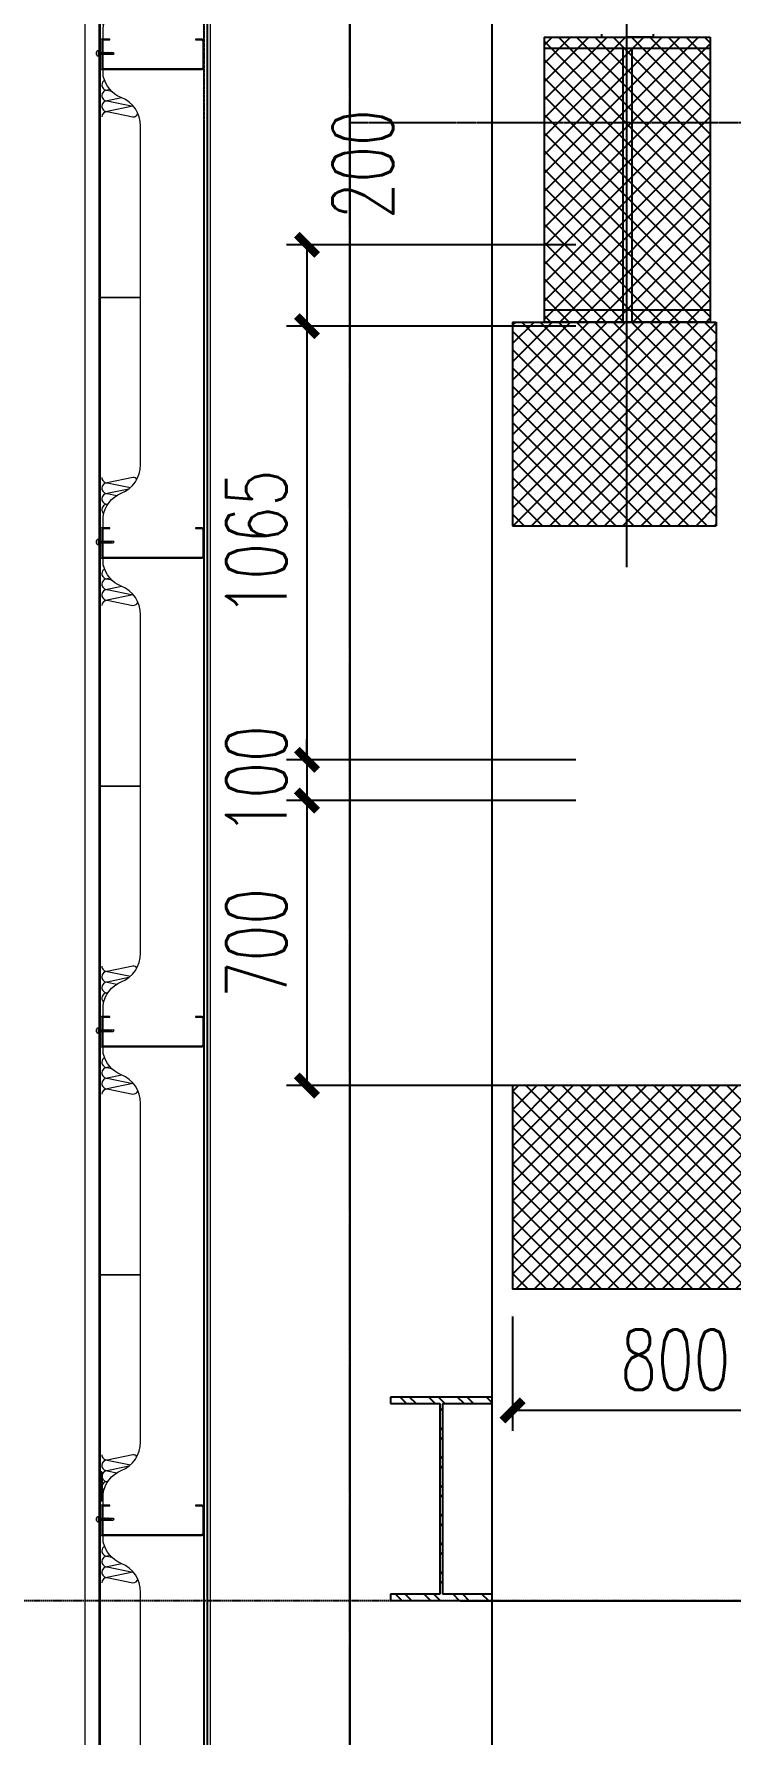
# Model space of a CAD drawing. Extents: x 220580 to 2027826, y -309201 to 71987.
# Drawn here: x 1044274 to 1045985, y -215685 to -211507 of the extents above; entities that cross this region are included whole.
import ezdxf

# ---------------------------------------------------------------- set-up
doc = ezdxf.new("R2010")
doc.units = 0
for name, pattern in [('__DASH', [0.35, 0.25, -0.1]), ('DASH', [0.35, 0.25, -0.1]), ('DOTE', [2.42, 2, -0.2, 0.02, -0.2]), ('ZN-DASH', [0.35, 0.25, -0.1])]:
    doc.linetypes.add(name, pattern=pattern)
for name, color, linetype in [('!ZN6-虚线-8', 8, 'ZN-DASH'), ('11紧固件', 11, 'Continuous'), ('20剖面图$0$建-墙-填充', 8, 'Continuous'), ('20剖面图$0$建-柱-钢', 9, 'Continuous'), ('A-AXIS-DOTE', 14, 'DOTE'), ('A-HATCH-2', 251, 'Continuous'), ('A-LIN-V', 9, 'Continuous'), ('COLUMN', 4, 'Continuous'), ('DIM', 173, 'Continuous'), ('DIM_ELEV', 3, 'Continuous'), ('Fill', 8, 'Continuous'), ('SEAMLOK75 - SHEET', 6, 'Continuous'), ('建-尺寸', 3, 'Continuous')]:
    doc.layers.add(name, color=color, linetype=linetype)
doc.layers.add('0_INSULATION', color=252, linetype='Continuous', lineweight=9, transparency=0.2)
for name, color, linetype, lineweight in [('0_PURLIN-CON', 253, 'Continuous', 15), ('0_SCREW RIVET', 4, 'Continuous', 15), ('彩钢板', 6, 'Continuous', 15), ('防火岩棉', 252, 'Continuous', 13)]:
    doc.layers.add(name, color=color, linetype=linetype, lineweight=lineweight)
doc.styles.add('A-DIM_T3', font='SIMPLEX', dxfattribs={"width": 0.705882, "bigfont": 'GBCBIG'})
doc.styles.add('DHTEXT-1', font='ROMANS.shx', dxfattribs={"width": 0.7, "bigfont": 'CHINESE.shx'})
doc.dimstyles.new('A-DIM-32-1.57159', dxfattribs={"dimscale": 31.815, "dimtxt": 2.975, "dimasz": 1, "dimexe": 1, "dimexo": 1, "dimgap": 1, "dimtad": 1, "dimdec": 0, "dimlfac": 1.571586, "dimzin": 0, "dimdsep": 46, "dimtxsty": 'A-DIM_T3', "dimblk": 'ARCHTICK', "dimcen": 0.09, "dimclrt": 7, "dimazin": 2, "dimtfac": 1, "dimtdec": 0, "dimtix": 1, "dimtmove": 2, "dimatfit": 3, "dimfxl": 0, "dimtolj": 1, "dimtzin": 0, "dimarcsym": 0})
doc.dimstyles.new('ZN200', dxfattribs={"dimscale": 200, "dimtxt": 2.5, "dimasz": 1.5, "dimexe": 1, "dimexo": 2, "dimgap": 0.9, "dimtad": 1, "dimdec": 0, "dimdsep": 46, "dimtxsty": 'DHTEXT-1', "dimblk": 'ARCHTICK', "dimcen": 2.5, "dimclrd": 173, "dimclre": 173, "dimclrt": 7, "dimazin": 2, "dimtfac": 1, "dimtdec": 0, "dimtix": 1, "dimtmove": 2, "dimatfit": 3, "dimfxl": 0, "dimtolj": 1, "dimtzin": 0, "dimarcsym": 0})

# ---------------------------------------------------------------- blocks, each defined once
blk = doc.blocks.new('23423wer-M')
at = {"layer": 'A-HATCH-2'}
h = blk.add_hatch(dxfattribs=at)
h.set_pattern_fill('ANSI37', color=256, scale=14.719412, angle=180)
h.set_pattern_definition([(45, (-1184745.727, 114058.387), (-16.52301177, 16.52301177), []), (135, (-1184745.727, 114058.387), (-16.52301177, -16.52301177), [])])
h.paths.add_polyline_path([(1667656.9, 541081.4), (1667356.9, 541081.4), (1667356.9, 540566.2), (1667656.9, 540566.2)])
h = blk.add_hatch(dxfattribs=at)
h.set_pattern_fill('ANSI37', color=256, scale=14.719412, angle=180)
h.set_pattern_definition([(45, (-1184745.727, 113543.208), (-16.52301177, 16.52301177), []), (135, (-1184745.727, 113543.208), (-16.52301177, -16.52301177), [])])
h.paths.add_polyline_path([(1667667.6, 540566.2), (1667299.6, 540566.2), (1667299.6, 540198.2), (1667667.6, 540198.2)])
at = {"color": 1, "linetype": 'DASH'}
blk.add_lwpolyline([(1667005.2, 540926.8), (1674571, 540926.8)], dxfattribs=at)
at = {"layer": 'A-AXIS-DOTE', "color": 1}
blk.add_line((1667005.2, 543376.2), (1667005.2, 531171.5), dxfattribs=at)
blk.add_lwpolyline([(1667505.7, 541396.4), (1667505.7, 540123.2)], dxfattribs=at)
at = {"layer": 'A-LIN-V', "color": 1}
for p, q in [((1667460.1, 541086.9), (1667460.1, 541081.4)), ((1667553.7, 541086.9), (1667553.7, 541081.4)), ((1667356.9, 541081.4), (1667656.9, 541081.4)), ((1667356.9, 541081.4), (1667356.9, 541061.4)), ((1667356.9, 541061.4), (1667656.9, 541061.4)), ((1667356.9, 541061.4), (1667356.9, 540566.2)), ((1667460.1, 541081.4), (1667506.9, 541081.4)), ((1667498.9, 541061.4), (1667498.9, 540566.2)), ((1667553.7, 541081.4), (1667506.9, 541081.4)), ((1667514.9, 541061.4), (1667514.9, 540566.2)), ((1667656.9, 541081.4), (1667656.9, 541061.4)), ((1667656.9, 541061.4), (1667656.9, 540566.2)), ((1667299.6, 540566.2), (1667667.6, 540566.2)), ((1667356.9, 540588.3), (1667656.9, 540588.3)), ((1667656.9, 540566.2), (1667356.9, 540566.2)), ((1667299.6, 540198.2), (1667667.6, 540198.2))]:
    blk.add_line(p, q, dxfattribs=at)
for points in [[(1667299.6, 540566.2), (1667299.6, 540198.2)], [(1667667.6, 540566.2), (1667667.6, 540198.2)]]:
    blk.add_lwpolyline(points, dxfattribs=at)
blk = doc.blocks.new('_ArchTick')
at = {"color": 0, "linetype": 'ByBlock', "const_width": 0.4}
blk.add_lwpolyline([(-0.5, -0.5), (0.5, 0.5)], dxfattribs=at)
blk = doc.blocks.new('*D354')
at = {"layer": 'Defpoints', "color": 0, "transparency": 16777216}
for p in [(-4649.9, 3356.7), (-5101.7, 3229.5), (-4649.9, 3229.5)]:
    blk.add_point(p, dxfattribs=at)
at = {"layer": '建-尺寸', "color": 0, "lineweight": -2, "transparency": 16777216}
for p, q in [((-4681.7, 3356.7), (-5133.5, 3356.7)), ((-5101.7, 3356.7), (-5101.7, 3229.5)), ((-4681.7, 3229.5), (-5133.5, 3229.5))]:
    blk.add_line(p, q, dxfattribs=at)
at = {"layer": '建-尺寸', "color": 0, "lineweight": -2, "transparency": 16777216, "xscale": 31.81500000375274, "yscale": 31.81500000375274, "zscale": 31.81500000375274}
for p, rotation in [((-5101.7, 3356.7), 90), ((-5101.7, 3229.5), 270)]:
    blk.add_blockref('_ArchTick', p, dxfattribs=dict(at, rotation=rotation))
at = {"layer": '建-尺寸', "color": 7, "transparency": 16777216, "insert": (-5014.2, 3482.4), "char_height": 94.65, "attachment_point": 5, "rotation": 90, "style": 'A-DIM_T3'}
blk.add_mtext('\\A1;200', dxfattribs=at)
blk = doc.blocks.new('*D355')
at = {"layer": 'Defpoints', "color": 0, "transparency": 16777216}
for p in [(-4649.9, 3229.5), (-5101.7, 2551.8), (-4649.9, 2551.8)]:
    blk.add_point(p, dxfattribs=at)
at = {"layer": '建-尺寸', "color": 0, "lineweight": -2, "transparency": 16777216}
for p, q in [((-4681.7, 3229.5), (-5133.5, 3229.5)), ((-5101.7, 3229.5), (-5101.7, 2551.8)), ((-4681.7, 2551.8), (-5133.5, 2551.8))]:
    blk.add_line(p, q, dxfattribs=at)
at = {"layer": '建-尺寸', "color": 0, "lineweight": -2, "transparency": 16777216, "xscale": 31.81500000375274, "yscale": 31.81500000375274, "zscale": 31.81500000375274}
for p, rotation in [((-5101.7, 3229.5), 90), ((-5101.7, 2551.8), 270)]:
    blk.add_blockref('_ArchTick', p, dxfattribs=dict(at, rotation=rotation))
at = {"layer": '建-尺寸', "color": 7, "transparency": 16777216, "insert": (-5180.8, 2890.6), "char_height": 94.65, "attachment_point": 5, "rotation": 90, "style": 'A-DIM_T3'}
blk.add_mtext('\\A1;1065', dxfattribs=at)
blk = doc.blocks.new('*D351')
at = {"layer": 'Defpoints', "color": 0, "transparency": 16777216}
for p in [(-4649.9, 2551.8), (-5101.7, 2488.2), (-4649.9, 2488.2)]:
    blk.add_point(p, dxfattribs=at)
at = {"layer": '建-尺寸', "color": 0, "lineweight": -2, "transparency": 16777216}
for p, q in [((-5101.7, 2551.8), (-5101.7, 2583.6)), ((-4681.7, 2551.8), (-5133.5, 2551.8)), ((-5101.7, 2551.8), (-5101.7, 2488.2)), ((-4681.7, 2488.2), (-5133.5, 2488.2)), ((-5101.7, 2488.2), (-5101.7, 2456.4))]:
    blk.add_line(p, q, dxfattribs=at)
at = {"layer": '建-尺寸', "color": 0, "lineweight": -2, "transparency": 16777216, "xscale": 31.81500000375274, "yscale": 31.81500000375274, "zscale": 31.81500000375274}
for p, rotation in [((-5101.7, 2551.8), 270), ((-5101.7, 2488.2), 90)]:
    blk.add_blockref('_ArchTick', p, dxfattribs=dict(at, rotation=rotation))
at = {"layer": '建-尺寸', "color": 7, "transparency": 16777216, "insert": (-5180.8, 2520), "char_height": 94.65, "attachment_point": 5, "rotation": 90, "style": 'A-DIM_T3'}
blk.add_mtext('\\A1;100', dxfattribs=at)
blk = doc.blocks.new('*D352')
at = {"layer": 'Defpoints', "color": 0, "transparency": 16777216}
for p in [(-4649.9, 2488.2), (-5101.7, 2042.8), (-4649.9, 2042.8)]:
    blk.add_point(p, dxfattribs=at)
at = {"layer": '建-尺寸', "color": 0, "lineweight": -2, "transparency": 16777216}
for p, q in [((-4681.7, 2488.2), (-5133.5, 2488.2)), ((-5101.7, 2488.2), (-5101.7, 2042.8)), ((-4681.7, 2042.8), (-5133.5, 2042.8))]:
    blk.add_line(p, q, dxfattribs=at)
at = {"layer": '建-尺寸', "color": 0, "lineweight": -2, "transparency": 16777216, "xscale": 31.81500000375274, "yscale": 31.81500000375274, "zscale": 31.81500000375274}
for p, rotation in [((-5101.7, 2488.2), 90), ((-5101.7, 2042.8), 270)]:
    blk.add_blockref('_ArchTick', p, dxfattribs=dict(at, rotation=rotation))
at = {"layer": '建-尺寸', "color": 7, "transparency": 16777216, "insert": (-5180.8, 2265.5), "char_height": 94.65, "attachment_point": 5, "rotation": 90, "style": 'A-DIM_T3'}
blk.add_mtext('\\A1;700', dxfattribs=at)
blk = doc.blocks.new('*D353')
at = {"layer": 'Defpoints', "color": 0, "transparency": 16777216}
for p in [(-4780.4, 1713.5), (-4271.3, 1713.5), (-4780.4, 1535.3)]:
    blk.add_point(p, dxfattribs=at)
at = {"layer": '建-尺寸', "color": 0, "lineweight": -2, "transparency": 16777216}
for p, q in [((-4780.4, 1681.7), (-4780.4, 1503.5)), ((-4271.3, 1681.7), (-4271.3, 1503.5)), ((-4271.3, 1535.3), (-4780.4, 1535.3))]:
    blk.add_line(p, q, dxfattribs=at)
at = {"layer": '建-尺寸', "color": 0, "lineweight": -2, "transparency": 16777216, "xscale": 31.81500000375274, "yscale": 31.81500000375274, "zscale": 31.81500000375274, "rotation": 180}
blk.add_blockref('_ArchTick', (-4780.4, 1535.3), dxfattribs=at)
at = {"layer": '建-尺寸', "color": 0, "lineweight": -2, "transparency": 16777216, "xscale": 31.81500000375274, "yscale": 31.81500000375274, "zscale": 31.81500000375274}
blk.add_blockref('_ArchTick', (-4271.3, 1535.3), dxfattribs=at)
at = {"layer": '建-尺寸', "color": 7, "transparency": 16777216, "insert": (-4525.9, 1614.5), "char_height": 94.65, "attachment_point": 5, "style": 'A-DIM_T3'}
blk.add_mtext('\\A1;800', dxfattribs=at)
blk = doc.blocks.new('55555')
at = {"layer": 'COLUMN'}
blk.add_lwpolyline([(-350, 700), (-350, -14200), (350, -14200), (350, 700)], close=True, dxfattribs=at)
blk = doc.blocks.new('20250917080948')
at = {"layer": 'A-AXIS-DOTE', "ltscale": 2}
blk.add_line((0, -5813.6), (0, 21247.6), dxfattribs=at)
blk = doc.blocks.new('20250902091240')
at = {"layer": '20剖面图$0$建-墙-填充'}
h = blk.add_hatch(dxfattribs=at)
h.set_pattern_fill('金属', color=6, scale=20, style=0)
h.set_pattern_definition([(45, (786427.943, -416021.337), (-35.355339, 35.355339), []), (45, (786451.513, -416021.337), (-35.355339, 35.355339), [])])
h.paths.add_polyline_path([(125, -0.1), (125.1, -16.1), (4, -15.8), (4, -483.8), (125, -484.1), (125, -500.1), (-125, -499.9), (-125, -483.9), (-4, -483.8), (-4, -15.8), (-125, -15.9), (-125, 0.1)])
at = {"layer": '20剖面图$0$建-柱-钢', "color": 6}
for p, q in [((-125, -15.9), (-125, 0.1)), ((-125, 0.1), (125, -0.1)), ((-4, -15.8), (-125, -15.9)), ((-4, -483.8), (-4, -15.8)), ((125, -16.1), (4, -15.8)), ((4, -15.8), (4, -483.8)), ((125, -0.1), (125, -16.1)), ((-125, -483.9), (-4, -483.8)), ((-125, -499.9), (-125, -483.9)), ((125, -500.1), (-125, -499.9)), ((4, -483.8), (125, -484.1)), ((125, -484.1), (125, -500.1))]:
    blk.add_line(p, q, dxfattribs=at)
blk = doc.blocks.new('$紧固件$00000145')
at = {"layer": '0_SCREW RIVET'}
for p, q in [((-1.7, 9.4), (-1.7, 7.2)), ((-1.7, 6.7), (-1.7, 5)), ((-1.7, 4.5), (-1.7, 2.8)), ((-1.7, 2.3), (-1.7, 0.6)), ((-1.7, 0.1), (-1.7, -1.6)), ((2.8, 9.4), (2.8, 7.6)), ((2.8, 7.1), (2.8, 5.4)), ((2.8, 4.9), (2.8, 3.2)), ((2.8, 2.7), (2.8, 1)), ((2.8, 0.5), (2.8, -1.2)), ((-1.7, -2.1), (-1.7, -3.8)), ((-1.7, -4.3), (-1.7, -6)), ((-1.7, -6.5), (-1.7, -8.2)), ((-1.7, -8.7), (-1.7, -10.5)), ((-1.7, -11), (-1.7, -12.7)), ((-1.7, -13.2), (-1.7, -14.9)), ((-1.7, -15.4), (-1.7, -17.1)), ((-1.7, -17.6), (-1.7, -19.3)), ((-1.7, -19.8), (-1.7, -24.8)), ((-1.7, -24.8), (0.5, -26.6)), ((0.5, -26.6), (2.8, -24.8)), ((2.8, -1.7), (2.8, -3.4)), ((2.8, -3.9), (2.8, -5.6)), ((2.8, -6.1), (2.8, -7.8)), ((2.8, -8.3), (2.8, -10.1)), ((2.8, -10.6), (2.8, -12.3)), ((2.8, -12.8), (2.8, -14.5)), ((2.8, -15), (2.8, -16.7)), ((2.8, -17.2), (2.8, -18.9)), ((2.8, -19.4), (2.8, -24.8))]:
    blk.add_line(p, q, dxfattribs=at)
blk.add_lwpolyline([(-6.5, 12.1, -0.414214), (-2.5, 16.1), (3.5, 16.1, -0.414214), (7.5, 12.1), (7.5, 12.2), (7.5, 11.4), (-6.5, 11.4), (-6.5, 12.2)], format="xyb", close=True, dxfattribs=at)
for points in [[(-4, 11.4), (5, 11.4), (5, 9.4), (-4, 9.4)], [(-1.7, 6.7), (2.8, 7.1), (3.3, 7.4), (2.8, 7.6), (-1.7, 7.2), (-2.2, 6.9)], [(-1.7, 4.5), (2.8, 4.9), (3.3, 5.2), (2.8, 5.4), (-1.7, 5), (-2.2, 4.7)], [(-1.7, 2.3), (2.8, 2.7), (3.3, 3), (2.8, 3.2), (-1.7, 2.8), (-2.2, 2.5)], [(-1.7, 0.1), (2.8, 0.5), (3.3, 0.8), (2.8, 1), (-1.7, 0.6), (-2.2, 0.3)], [(-1.7, -2.1), (2.8, -1.7), (3.3, -1.4), (2.8, -1.2), (-1.7, -1.6), (-2.2, -1.9)], [(-1.7, -4.3), (2.8, -3.9), (3.3, -3.6), (2.8, -3.4), (-1.7, -3.8), (-2.2, -4.1)], [(-1.7, -6.5), (2.8, -6.1), (3.3, -5.8), (2.8, -5.6), (-1.7, -6), (-2.2, -6.3)], [(-1.7, -8.7), (2.8, -8.3), (3.3, -8.1), (2.8, -7.8), (-1.7, -8.2), (-2.2, -8.5)], [(-1.7, -11), (2.8, -10.6), (3.3, -10.3), (2.8, -10.1), (-1.7, -10.5), (-2.2, -10.7)], [(-1.7, -13.2), (2.8, -12.8), (3.3, -12.5), (2.8, -12.3), (-1.7, -12.7), (-2.2, -13)], [(-1.7, -15.4), (2.8, -15), (3.3, -14.7), (2.8, -14.5), (-1.7, -14.9), (-2.2, -15.2)], [(-1.7, -17.6), (2.8, -17.2), (3.3, -16.9), (2.8, -16.7), (-1.7, -17.1), (-2.2, -17.4)]]:
    blk.add_lwpolyline(points, close=True, dxfattribs=at)
for points in [[(1.7, -19), (-1.7, -19.3), (-2.2, -19.6), (-1.7, -19.8), (1.6, -19.5)], [(0.5, -26.6), (1.9, -18), (2.5, -19.4), (2.5, -19.4), (2.8, -19.9)], [(2.3, -18.9), (2.8, -18.9), (3.3, -19.1), (2.8, -19.4), (2.5, -19.4)]]:
    blk.add_lwpolyline(points, dxfattribs=at)
blk = doc.blocks.new('*U618')
at = {"layer": '0_INSULATION'}
for p, q in [((114761.4, -53978.9), (114793, -53985.5)), ((114793, -53985.5), (114764.4, -53991.4)), ((114766.5, -53993.1), (114793, -53998.6)), ((114793, -53998.6), (114781.2, -54001)), ((114774.8, -54112.8), (114793, -54116.6)), ((114793, -54103.5), (114787.5, -54104.6)), ((114789.3, -54102.7), (114793, -54103.5)), ((114793, -54116.6), (114761.4, -54123.2)), ((114761.4, -54123.2), (114793, -54129.7)), ((114793, -54129.7), (114761.4, -54136.3))]:
    blk.add_line(p, q, dxfattribs=at)
blk.add_lwpolyline([(114802.2, -53758.1), (114802.2, -54579.5), (114752.2, -54579.5), (114752.2, -54147.5, -0.323318), (114775.7, -54112.5, 0.242761), (114797.7, -54086.4), (114798.1, -54027, 0.256774), (114775.7, -53998.1, -0.323318), (114752.2, -53963.1), (114752.2, -53758.1)], format="xyb", close=True, dxfattribs=at)
at = {"layer": '0_INSULATION', "extrusion": (0, 0, -1)}
for centre, start_param, end_param in [((114761.4, -53985.5), 5.406397, 6.283185), ((114793, -53978.9), 1.570796, 3.141593), ((114793, -53992), 0, 1.570796), ((114793, -53992), 1.570796, 3.141593), ((114793, -54005.2), 0, 1.570796), ((114793, -54005.2), 1.570796, 3.141593), ((114793, -54018.3), 0, 1.570796), ((114793, -54018.3), 1.570796, 2.416555), ((114793, -54096.9), 0.524657, 1.570796), ((114793, -54096.9), 1.570796, 3.141593), ((114793, -54110), 0, 1.570796), ((114793, -54110), 1.570796, 3.141593), ((114761.4, -54129.7), 3.141593, 4.407145), ((114761.4, -54129.7), 6.139662, 6.283185), ((114761.4, -54116.6), 3.141593, 3.269368), ((114793, -54123.1), 0, 1.570796), ((114793, -54123.1), 1.570796, 3.141593), ((114793, -54136.3), 0, 1.570796)]:
    blk.add_ellipse(centre, major_axis=(0, 6.56), ratio=0.988253, start_param=start_param, end_param=end_param, dxfattribs=at)
blk = doc.blocks.new('*U1967')
at = {"layer": '0_PURLIN-CON', "linetype": 'ByBlock', "lineweight": -2}
h = blk.add_hatch(dxfattribs=at)
h.set_pattern_fill('ANSI32', color=256, scale=2, angle=2.8624)
h.set_pattern_definition([(47.862405, (-81115.591, 63372.253), (-7.0631283, 6.3904494), []), (47.862405, (-81111.1065, 63372.477), (-7.0631283, 6.3904494), [])])
edge = h.paths.add_edge_path()
edge.add_line((75, 20), (75, 5))
edge.add_arc((70, 5), 5, -90, 0, ccw=False)
edge.add_line((70, 0), (5, 0))
edge.add_arc((5, 5), 5, 180, 270, ccw=False)
edge.add_line((0, 5), (0, 245))
edge.add_arc((5, 245), 5, 90, 180, ccw=False)
edge.add_line((5, 250), (70, 250))
edge.add_arc((70, 245), 5, 0, 90, ccw=False)
edge.add_line((75, 245), (75, 230))
edge.add_line((75, 230), (73, 230))
edge.add_line((73, 230), (73, 245))
edge.add_arc((70, 245), 3, 0, 90)
edge.add_line((70, 248), (5, 248))
edge.add_arc((5, 245), 3, 90, 180)
edge.add_line((2, 245), (2, 5))
edge.add_arc((5, 5), 3, 180, 270)
edge.add_line((5, 2), (70, 2))
edge.add_arc((70, 5), 3, 270, 360)
edge.add_line((73, 5), (73, 20))
edge.add_line((73, 20), (75, 20))
at = {"color": 0, "linetype": 'ByBlock'}
for p in [(0, 250), (75, 250), (0, 0), (75, 0)]:
    blk.add_point(p, dxfattribs=at)
at = {"layer": '0_PURLIN-CON', "linetype": 'ByBlock', "lineweight": -2}
blk.add_lwpolyline([(75, 20), (75, 5, -0.414214), (70, 0), (5, 0, -0.414214), (0, 5), (0, 245, -0.414214), (5, 250), (70, 250, -0.414214), (75, 245), (75, 230), (73, 230), (73, 245, 0.414214), (70, 248), (5, 248, 0.414214), (2, 245), (2, 5, 0.414214), (5, 2), (70, 2, 0.414214), (73, 5), (73, 20)], format="xyb", close=True, dxfattribs=at)
blk = doc.blocks.new('*U611')
at = {"layer": '0_INSULATION'}
for p, q in [((114761.4, -53978.9), (114793, -53985.5)), ((114793, -53985.5), (114764.4, -53991.4)), ((114766.5, -53993.1), (114793, -53998.6)), ((114793, -53998.6), (114781.2, -54001)), ((114774.8, -54112.8), (114793, -54116.6)), ((114793, -54103.5), (114787.5, -54104.6)), ((114789.3, -54102.7), (114793, -54103.5)), ((114793, -54116.6), (114761.4, -54123.2)), ((114761.4, -54123.2), (114793, -54129.7)), ((114793, -54129.7), (114761.4, -54136.3))]:
    blk.add_line(p, q, dxfattribs=at)
blk.add_lwpolyline([(114802.2, -53758.1), (114802.2, -54358.1), (114752.2, -54358.1), (114752.2, -54147.5, -0.323318), (114775.7, -54112.5, 0.242761), (114797.7, -54086.4), (114798.1, -54027, 0.256774), (114775.7, -53998.1, -0.323318), (114752.2, -53963.1), (114752.2, -53758.1)], format="xyb", close=True, dxfattribs=at)
at = {"layer": '0_INSULATION', "extrusion": (0, 0, -1)}
for centre, start_param, end_param in [((114761.4, -53985.5), 5.406397, 6.283185), ((114793, -53978.9), 1.570796, 3.141593), ((114793, -53992), 0, 1.570796), ((114793, -53992), 1.570796, 3.141593), ((114793, -54005.2), 0, 1.570796), ((114793, -54005.2), 1.570796, 3.141593), ((114793, -54018.3), 0, 1.570796), ((114793, -54018.3), 1.570796, 2.416555), ((114793, -54096.9), 0.524657, 1.570796), ((114793, -54096.9), 1.570796, 3.141593), ((114793, -54110), 0, 1.570796), ((114793, -54110), 1.570796, 3.141593), ((114761.4, -54129.7), 3.141593, 4.407145), ((114761.4, -54129.7), 6.139662, 6.283185), ((114761.4, -54116.6), 3.141593, 3.269368), ((114793, -54123.1), 0, 1.570796), ((114793, -54123.1), 1.570796, 3.141593), ((114793, -54136.3), 0, 1.570796)]:
    blk.add_ellipse(centre, major_axis=(0, 6.56), ratio=0.988253, start_param=start_param, end_param=end_param, dxfattribs=at)
blk = doc.blocks.new('A$Cd5f9d5c2')
at = {"layer": 'Fill', "ltscale": 50}
h = blk.add_hatch(dxfattribs=at)
h.set_pattern_fill('ANSI38', color=256, scale=0.4, style=0)
h.set_pattern_definition([(45, (609.0381, 7245.4096), (-0.449013, 0.449013), []), (135, (609.0381, 7245.4096), (-1.3470384, 0.449013), [1.5875, -0.9525])])
h.paths.add_polyline_path([(609, 7315.9), (609, 7245.4), (614, 7245.4), (614, 7315.9)])
at = {"layer": '!ZN6-虚线-8', "ltscale": 30}
for p, q in [((614.8, 5670.4, 0), (614.8, 17664.8)), ((358.4, 14500), (358.4, 5659, 0)), ((614.8, 5011.4, 0), (614.8, 14435.3, 0)), ((614.8, 5040.9), (614.8, 14094.3, 0)), ((358.4, 10970.5, 0), (358.4, 5029.5, 0)), ((358.4, 10629.5, 0), (358.4, 5029.5, 0))]:
    blk.add_line(p, q, dxfattribs=at)
at = {"layer": '11紧固件', "ltscale": 50, "elevation": 0}
blk.add_lwpolyline([(609, 7315.9), (609, 7245.4), (614, 7245.4), (614, 7315.9), (609, 7315.9)], dxfattribs=at)
at = {"layer": '彩钢板', "color": 1}
for p, q in [((614, 5670.4, 0), (614, 17664.8)), ((650, 5670.4, 0), (650, 17664.8)), ((614, 5011.4, 0), (614, 14435.3, 0)), ((650, 5011.4, 0), (650, 14435.3, 0)), ((614, 5040.9), (614, 14094.3, 0)), ((650, 5040.9), (650, 14094.3, 0))]:
    blk.add_line(p, q, dxfattribs=at)
at = {"layer": '彩钢板'}
for p, q in [((343, 14500), (343, 5659, 0)), ((359, 14500), (359, 5659, 0)), ((343, 10970.5, 0), (343, 5029.5, 0)), ((359, 10970.5, 0), (359, 5029.5, 0)), ((343, 10629.5, 0), (343, 5029.5, 0)), ((359, 10629.5, 0), (359, 5029.5, 0))]:
    blk.add_line(p, q, dxfattribs=at)
at = {"layer": '防火岩棉', "color": 0, "const_width": 3.75, "elevation": 0}
for points in [[(612.7, 5671.3), (612.7, 17665.3)], [(612.7, 5012.3), (612.7, 14435.8)], [(612.7, 5041.8), (612.7, 14094.8)]]:
    blk.add_lwpolyline(points, dxfattribs=at)
at = {"xscale": 2, "yscale": 2, "zscale": 2}
for name, p in [('*U611', (-228990.3, 118916.3)), ('*U611', (-228990.3, 117716.3)), ('*U611', (-228990.3, 116516.3)), ('*U618', (-228990.3, 115316.3))]:
    blk.add_blockref(name, p, dxfattribs=at)
at = {"xscale": -1, "rotation": 270}
for p in [(605.4, 10799.5), (605.4, 9599.5), (605.4, 8399.5), (605.4, 7199.5)]:
    blk.add_blockref('$紧固件$00000145', p, dxfattribs=at)
at = {"layer": '0_PURLIN-CON', "extrusion": (-1.22465e-16, 1.09242e-25, -1), "xscale": -1, "rotation": 270}
for p in [(-609, 10760), (-609, 9560), (-609, 8360), (-609, 7160)]:
    blk.add_blockref('*U1967', p, dxfattribs=at)
at = {"layer": 'SEAMLOK75 - SHEET', "ltscale": 10}
blk.add_blockref('20250902091240', (-224.9, 7500, 0), dxfattribs=at)
blk = doc.blocks.new('*D1168')
at = {"layer": 'Defpoints', "color": 0, "ltscale": 2000, "transparency": 16777216}
for p in [(1043456.2, -204654.8), (1044310.9, -204654.8), (1044533.1, -217354.8)]:
    blk.add_point(p, dxfattribs=at)
at = {"layer": 'DIM', "color": 173, "linetype": 'ByBlock', "lineweight": -2, "ltscale": 2000, "transparency": 16777216}
for p, q in [((1043910.9, -204654.8), (1043256.2, -204654.8)), ((1043456.2, -217354.8), (1043456.2, -204654.8)), ((1044133.1, -217354.8), (1043256.2, -217354.8))]:
    blk.add_line(p, q, dxfattribs=at)
at = {"layer": 'DIM', "color": 173, "lineweight": -2, "ltscale": 2000, "transparency": 16777216, "xscale": 300, "yscale": 300, "zscale": 300}
for p, rotation in [((1043456.2, -204654.8), 90), ((1043456.2, -217354.8), 270)]:
    blk.add_blockref('_ArchTick', p, dxfattribs=dict(at, rotation=rotation))
at = {"layer": 'DIM', "color": 7, "ltscale": 2000, "transparency": 16777216, "insert": (1043026.2, -211004.8), "char_height": 500, "attachment_point": 5, "rotation": 90, "style": 'DHTEXT-1'}
blk.add_mtext('\\A1;12700', dxfattribs=at)
blk = doc.blocks.new('G$C20E3758E-M')
at = {"layer": 'A-HATCH-2'}
h = blk.add_hatch(dxfattribs=at)
h.set_pattern_fill('ANSI37', color=256, scale=12.726, angle=180)
h.set_pattern_definition([(45, (421983.192, -365956.534), (-14.2853424, 14.2853424), []), (135, (421983.192, -365956.534), (-14.2853424, -14.2853424), [])])
h.paths.add_polyline_path([(-4144.07, 1724.62), (-4780.37, 1724.62), (-4780.37, 2042.77), (-4398.59, 2042.77), (-4398.59, 2488.18), (-4144.07, 2488.18)])
at = {"color": 3, "ltscale": 0.5}
for p, q in [((-4144.07, 2042.77), (-4780.37, 2042.77)), ((-4780.37, 2042.77), (-4780.37, 1724.62)), ((-4144.07, 1724.62), (-4780.37, 1724.62))]:
    blk.add_line(p, q, dxfattribs=at)
at = {"layer": '建-尺寸', "color": 3}
dim = blk.add_linear_dim(base=(-5101.7, 3229.47), p1=(-4649.93, 3356.73), p2=(-4649.93, 3229.47), angle=270, dimstyle='A-DIM-32-1.57159', dxfattribs=at)
dim.commit()
dim.dimension.update_dxf_attribs({"geometry": '*D354', "text_midpoint": (-5014.21, 3482.4), "dimtype": 129})
for p1, p2, distance, picture, middle in [((-4649.93, 3229.47), (-4649.93, 2551.81), -451.77, '*D355', (-5180.84, 2890.64)), ((-4649.93, 2551.81), (-4649.93, 2488.18), -451.77, '*D351', (-5180.84, 2519.99)), ((-4649.93, 2488.18), (-4649.93, 2042.77), -451.77, '*D352', (-5180.84, 2265.47)), ((-4271.33, 1713.49), (-4780.37, 1713.49), 178.16, '*D353', (-4525.85, 1614.46))]:
    dim = blk.add_aligned_dim(p1=p1, p2=p2, distance=distance, dimstyle='A-DIM-32-1.57159', dxfattribs=at)
    dim.commit()
    dim.dimension.update_dxf_attribs({"geometry": picture, "text_midpoint": middle})

msp = doc.modelspace()

# ---------------------------------------------------------------- linework, layer by layer
at = {"layer": 'A-AXIS-DOTE', "ltscale": 2}
msp.add_line((1045048.9, -228168.4), (1045048.9, -201107.2), dxfattribs=at)
at = {"layer": 'A-AXIS-DOTE', "linetype": '__DASH', "ltscale": 2}
msp.add_line((1047245.4, -215354.8), (1043757.7, -215354.8), dxfattribs=at)
at = {"layer": 'DIM_ELEV'}
msp.add_line((1045320.6, -215354.8), (1046621.7, -215354.8), dxfattribs=at)

# ---------------------------------------------------------------- block references
at = {"ltscale": 1000}
msp.add_blockref('20250917080948', (1045048.9, -222354.8), dxfattribs=at)
at = {"xscale": 1.35874988235309, "yscale": 1.35874988235309, "zscale": 1.35874988235309}
msp.add_blockref('23423wer-M', (-1219994.2, -946709.1), dxfattribs=at)
at = {"layer": 'A-LIN-V'}
msp.add_blockref('55555', (1045048.9, -208154.8), dxfattribs=at)
at = {"layer": 'A-LIN-V', "xscale": 1.571585729816195, "yscale": 1.571585729816195, "zscale": 1.571585729816195}
msp.add_blockref('G$C20E3758E-M', (1052961.7, -217300.2), dxfattribs=at)

# ---------------------------------------------------------------- next in the draw order: block references
at = {"color": 6, "ltscale": 1000, "xscale": -1}
msp.add_blockref('A$Cd5f9d5c2', (1045049, -222354.8), dxfattribs=at)

# ---------------------------------------------------------------- next in the draw order: dimensions: what is measured, and where the dimension line sits
at = {"layer": 'DIM', "ltscale": 2000}
dim = msp.add_linear_dim(base=(1043456.2, -204654.8), p1=(1044533.1, -217354.8), p2=(1044310.9, -204654.8), angle=90, dimstyle='ZN200', dxfattribs=at)
dim.commit()
dim.dimension.update_dxf_attribs({"geometry": '*D1168', "text_midpoint": (1043026.2, -211004.8)})

doc.saveas('drawing.dxf')
